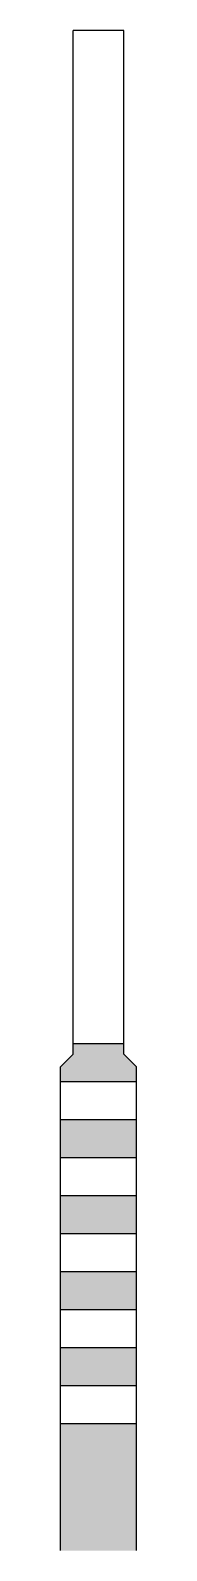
# Model space of a CAD drawing. Extents: x -0.15 to 0.15, y 0 to 6.
import ezdxf

# ---------------------------------------------------------------- set-up
doc = ezdxf.new("R2010")
doc.units = 0
doc.header["$LTSCALE"] = 0.0006
doc.header["$MEASUREMENT"] = 0
doc.layers.get('0').update_dxf_attribs({"linetype": 'CONTINUOUS'})

msp = doc.modelspace()

# ---------------------------------------------------------------- linework, layer by layer
for points in [[(0.1, 6), (-0.1, 6)], [(-0.1, 1.9588), (-0.1, 6)], [(0.1, 1.9588), (0.1, 6)], [(0.1, 2), (-0.1, 2)], [(-0.15, 1.9088), (-0.1, 1.9588)], [(0.15, 1.9088), (0.1, 1.9588)], [(-0.15, 0), (-0.15, 1.9088)], [(0.15, 0), (0.15, 1.9088)], [(0.15, 1.85), (-0.15, 1.85)], [(0.15, 1.7), (-0.15, 1.7)], [(0.15, 1.55), (-0.15, 1.55)], [(0.15, 1.4), (-0.15, 1.4)], [(0.15, 1.25), (-0.15, 1.25)], [(0.15, 1.1), (-0.15, 1.1)], [(0.15, 0.95), (-0.15, 0.95)], [(0.15, 0.8), (-0.15, 0.8)], [(0.15, 0.65), (-0.15, 0.65)], [(0.15, 0.5), (-0.15, 0.5)]]:
    msp.add_lwpolyline(points)
for points in [[(0.1, 2), (-0.1, 2), (0.1, 1.9588), (-0.1, 1.9588)], [(0.1, 1.9588), (-0.1, 1.9588), (0.15, 1.9088), (-0.15, 1.9088)], [(0.15, 1.9088), (-0.15, 1.9088), (0.15, 1.85), (-0.15, 1.85)], [(0.15, 1.7), (0.15, 1.55), (-0.15, 1.7), (-0.15, 1.55)], [(0.15, 1.4), (0.15, 1.25), (-0.15, 1.4), (-0.15, 1.25)], [(0.15, 1.1), (0.15, 0.95), (-0.15, 1.1), (-0.15, 0.95)], [(0.15, 0.8), (-0.15, 0.8), (0.15, 0.65), (-0.15, 0.65)], [(0.15, 0.5), (-0.15, 0.5), (0.15, 0), (-0.15, 0)]]:
    msp.add_solid(points)

doc.saveas('drawing.dxf')
